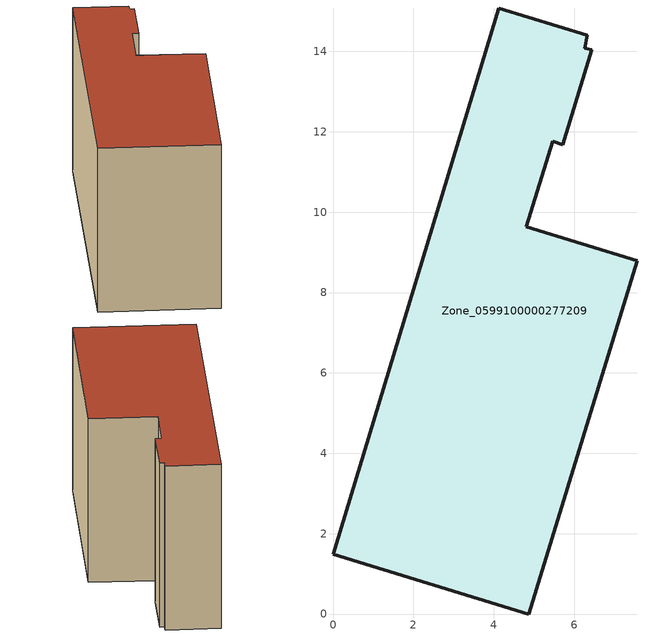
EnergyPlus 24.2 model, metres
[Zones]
Zone_0599100000277209
 floor ground (C_G): 0,1.49 4.12,15.08 6.32,14.4 6.26,14.08 6.44,14.04 5.72,11.68 5.46,11.76 4.81,9.64 7.57,8.79 4.87,0 z0
 wall outside (C_F): 4.12,15.08 0,1.49 4.87,0 7.57,8.79 4.81,9.64 5.46,11.76 5.72,11.68 6.44,14.04 6.26,14.08 6.32,14.4 4.12,15.08 z0:7.39
 roof outside (C_R): 5.72,11.68 6.44,14.04 6.26,14.08 6.32,14.4 4.12,15.08 0,1.49 4.87,0 7.57,8.79 4.81,9.64 5.46,11.76 z7.39
[BUILDING]
Pand.0599100000277209: North Axis=0; Terrain=City; Loads Convergence Tolerance Value=0.04; Temperature Convergence Tolerance Value=0.4; Solar Distribution=FullExterior; Maximum Number of Warmup Days=25; Minimum Number of Warmup Days=1
[Site:Location]
Rotterdam.The.Hague.AP_ZH_NLD Design_Conditions: Latitude=51.96; Longitude=4.45; Time Zone=1; Elevation=-4.5
[SITE:GROUNDTEMPERATURE:BUILDINGSURFACE]
18, 18, 18, 18, 18, 18, 18, 18, 18, 18, 18, 18
[MATERIAL] Thermal Absorptance=0.9; Solar Absorptance=0.7; Visible Absorptance=0.7
Name | Roughness | Thickness | Conductivity | Density | Specific Heat
G.TI.1975-1991 | MediumSmooth | 0.15 | 0.288461 | 540 | 1210
F.TI.1975-1991 | Rough | 0.3 | 0.230769 | 1920 | 840
R.TI.1975-1991 | MediumRough | 0.2 | 0.153846 | 1500 | 1000
[CONSTRUCTION]
C_G: G.TI.1975-1991
C_F: F.TI.1975-1991
C_R: R.TI.1975-1991
[ZONE]
Zone_0599100000277209: Type=1; Multiplier=1; Ceiling Height=Autocalculate; Volume=Autocalculate; Floor Area=autocalculate; Part of Total Floor Area=Yes
[ZONEINFILTRATION:DESIGNFLOWRATE]
Infil_Zone_0599100000277209: Zone or ZoneList or Space or SpaceList=Zone_0599100000277209; Schedule=AlwaysOn; Design Flow Rate Calculation Method=Flow/Area; Flow Rate per Floor Area=0.003; Constant Term Coefficient=1; Temperature Term Coefficient=0; Velocity Term Coefficient=0; Velocity Squared Term Coefficient=0
[HVACTEMPLATE:ZONE:IDEALLOADSAIRSYSTEM]
Zone_0599100000277209: Maximum Heating Supply Air Temperature=50; Minimum Cooling Supply Air Temperature=13; Maximum Heating Supply Air Humidity Ratio=0.0156; Minimum Cooling Supply Air Humidity Ratio=0.0077; Heating Limit=NoLimit; Cooling Limit=NoLimit; Dehumidification Control Type=ConstantSensibleHeatRatio; Cooling Sensible Heat Ratio=0.7; Dehumidification Setpoint=60; Humidification Control Type=None; Humidification Setpoint=30; Outdoor Air Method=None; Outdoor Air Flow Rate per Person=0.00944; Outdoor Air Flow Rate per Zone Floor Area=0; Outdoor Air Flow Rate per Zone=0; Demand Controlled Ventilation Type=None; Outdoor Air Economizer Type=NoEconomizer; Heat Recovery Type=None; Sensible Heat Recovery Effectiveness=0.7; Latent Heat Recovery Effectiveness=0.65
[ZONECONTROL:THERMOSTAT]
ThermostatControl_Zone_0599100000277209: Zone or ZoneList=Zone_0599100000277209; Control Type Schedule=DualSetpointControlType; Control 1=Thermostat_Zone_0599100000277209; Temperature Difference Between Cutout And Setpoint=0
[THERMOSTATSETPOINT:DUALSETPOINT]
Thermostat_Zone_0599100000277209: Heating Setpoint Temperature Schedule=HeatingSetpoint_Zone_0599100000277209; Cooling Setpoint Temperature Schedule=CoolingSetpoint_Zone_0599100000277209
[SCHEDULE:COMPACT]
HeatingSetpoint_Zone_0599100000277209: Through: 12/31, For: AllDays, Until: 24:00, 21
CoolingSetpoint_Zone_0599100000277209: Through: 12/31, For: AllDays, Until: 24:00, 24
DualSetpointControlType: Through: 12/31, For: AllDays, Until: 24:00, 4
AlwaysOn: Through: 12/31, For: AllDays, Until: 24:00, 1
